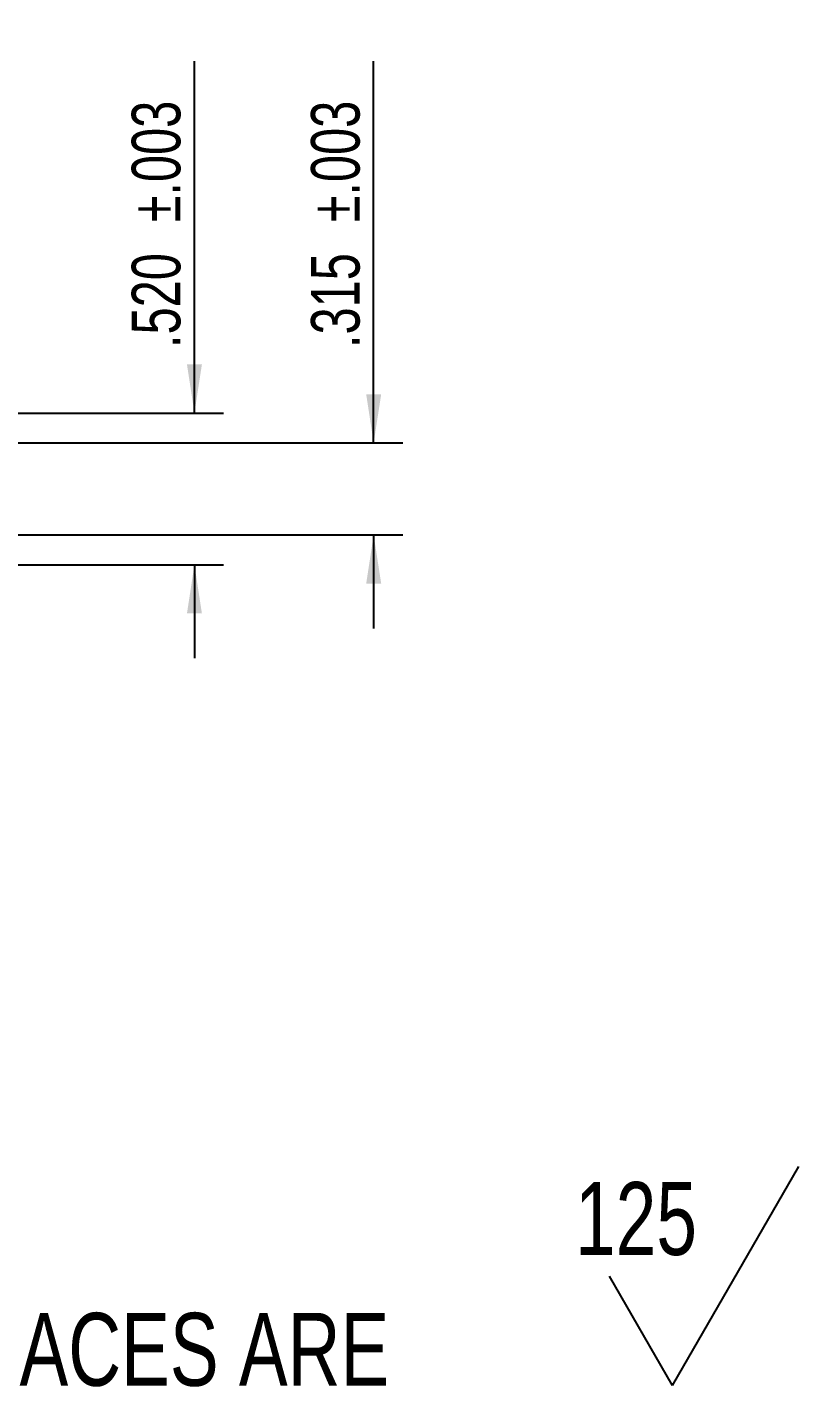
# Model space of a CAD drawing. Header units: inches. Extents: x 0.2 to 16.8, y 0.2 to 10.8.
# Drawn here: x 12.419 to 13.742, y 2.644 to 4.975 of the extents above; entities that cross this region are included whole.
import ezdxf

# ---------------------------------------------------------------- set-up
doc = ezdxf.new("R2010")
doc.units = ezdxf.units.IN
doc.header["$MEASUREMENT"] = 0
doc.layers.add('FORMAT', color=7, linetype='Continuous')
doc.styles.add('SLDTEXTSTYLE0', font='TXT', dxfattribs={"width": 0.75})
doc.dimstyles.new('SLDDIMSTYLE37', dxfattribs={"dimtxt": 0.083333, "dimasz": 0.083333, "dimexe": 0, "dimexo": 0.0625, "dimgap": 0.020833, "dimtad": 2, "dimdec": 3, "dimlfac": 2, "dimrnd": 1e-09, "dimzin": 12, "dimdsep": 46, "dimtxsty": 'SLDTEXTSTYLE0', "dimsah": 1, "dimcen": 0.09, "dimadec": 0, "dimazin": 3, "dimtol": 1, "dimtp": 0.003, "dimtm": 0.003, "dimtfac": 1, "dimtdec": 3, "dimtmove": 0, "dimatfit": 0, "dimfxl": 1, "dimfrac": 2, "dimtolj": 1, "dimarcsym": 0})
doc.dimstyles.new('SLDDIMSTYLE38', dxfattribs={"dimtxt": 0.083333, "dimasz": 0.083333, "dimexe": 0, "dimexo": 0.0625, "dimgap": 0.020833, "dimtad": 2, "dimdec": 3, "dimlfac": 2, "dimrnd": 1e-09, "dimzin": 4, "dimdsep": 46, "dimtxsty": 'SLDTEXTSTYLE0', "dimsah": 1, "dimcen": 0.09, "dimadec": 0, "dimazin": 1, "dimtol": 1, "dimtp": 0.003, "dimtm": 0.003, "dimtfac": 1, "dimtdec": 3, "dimtmove": 0, "dimatfit": 0, "dimfxl": 1, "dimfrac": 2, "dimtolj": 1, "dimarcsym": 0})

# ---------------------------------------------------------------- blocks, each defined once
blk = doc.blocks.new('SW_NOTE_0_4')
at = {"layer": 'FORMAT', "color": 0}
for q in [(1.9353, 0.4118), (1.6106, 0.2243)]:
    blk.add_line((1.7188, 0.0368), q, dxfattribs=at)
at = {"layer": 'FORMAT', "color": 0, "char_height": 0.125, "attachment_point": 1, "style": 'SLDTEXTSTYLE0'}
for s, insert in [('125', (1.5516, 0.3854)), ('ALL SURFACES ARE', (0, 0.1611))]:
    blk.add_mtext(s, dxfattribs=dict(at, insert=insert))
blk = doc.blocks.new('_D_51')
at = {"layer": 'FORMAT'}
for p, q in [((13.0128, 4.2625), (13.0128, 4.9171)), ((12.0461, 4.2625), (13.0628, 4.2625)), ((12.0461, 4.1048), (13.0628, 4.1048)), ((13.0128, 4.1048), (13.0128, 3.9446))]:
    blk.add_line(p, q, dxfattribs=at)
for points in [[(13.0128, 4.2625), (13.0257, 4.3459), (13, 4.3459)], [(13.0128, 4.1048), (13, 4.0215), (13.0257, 4.0215)]]:
    blk.add_solid(points, dxfattribs=at)
at = {"layer": 'FORMAT', "char_height": 0.08333, "attachment_point": 1, "rotation": 90, "style": 'SLDTEXTSTYLE0'}
for s, insert in [('±.003', (12.9054, 4.6407)), ('.315', (12.9054, 4.4253))]:
    blk.add_mtext(s, dxfattribs=dict(at, insert=insert))
blk = doc.blocks.new('_D_52')
at = {"layer": 'FORMAT'}
for p, q in [((12.7055, 4.3137), (12.7055, 4.9171)), ((12.3547, 4.3137), (12.7555, 4.3137)), ((12.3547, 4.0537), (12.7555, 4.0537)), ((12.7055, 4.0537), (12.7055, 3.8934))]:
    blk.add_line(p, q, dxfattribs=at)
for points in [[(12.7055, 4.3137), (12.7183, 4.3971), (12.6927, 4.3971)], [(12.7055, 4.0537), (12.6927, 3.9703), (12.7183, 3.9703)]]:
    blk.add_solid(points, dxfattribs=at)
at = {"layer": 'FORMAT', "char_height": 0.08333, "attachment_point": 1, "rotation": 90, "style": 'SLDTEXTSTYLE0'}
for s, insert in [('±.003', (12.598, 4.6407)), ('.520', (12.598, 4.4253))]:
    blk.add_mtext(s, dxfattribs=dict(at, insert=insert))

msp = doc.modelspace()

# ---------------------------------------------------------------- block references
at = {"layer": 'FORMAT'}
msp.add_blockref('SW_NOTE_0_4', (11.80641, 2.609888), dxfattribs=at)

# ---------------------------------------------------------------- dimensions: what is measured, and where the dimension line sits
for base, p1, p2, dimstyle, picture, middle in [((13.01284, 4.104843), (11.996111, 4.262538), (11.996111, 4.104843), 'SLDDIMSTYLE37', '_D_51', (13.01284, 4.671193)), ((12.705472, 4.31372), (12.304674, 4.053662), (12.304674, 4.31372), 'SLDDIMSTYLE38', '_D_52', (12.705472, 4.671193))]:
    dim = msp.add_linear_dim(base=base, p1=p1, p2=p2, angle=90, dimstyle=dimstyle, dxfattribs=at)
    dim.commit()
    dim.dimension.update_dxf_attribs({"geometry": picture, "text_midpoint": middle, "dimtype": 160})

doc.saveas('drawing.dxf')
